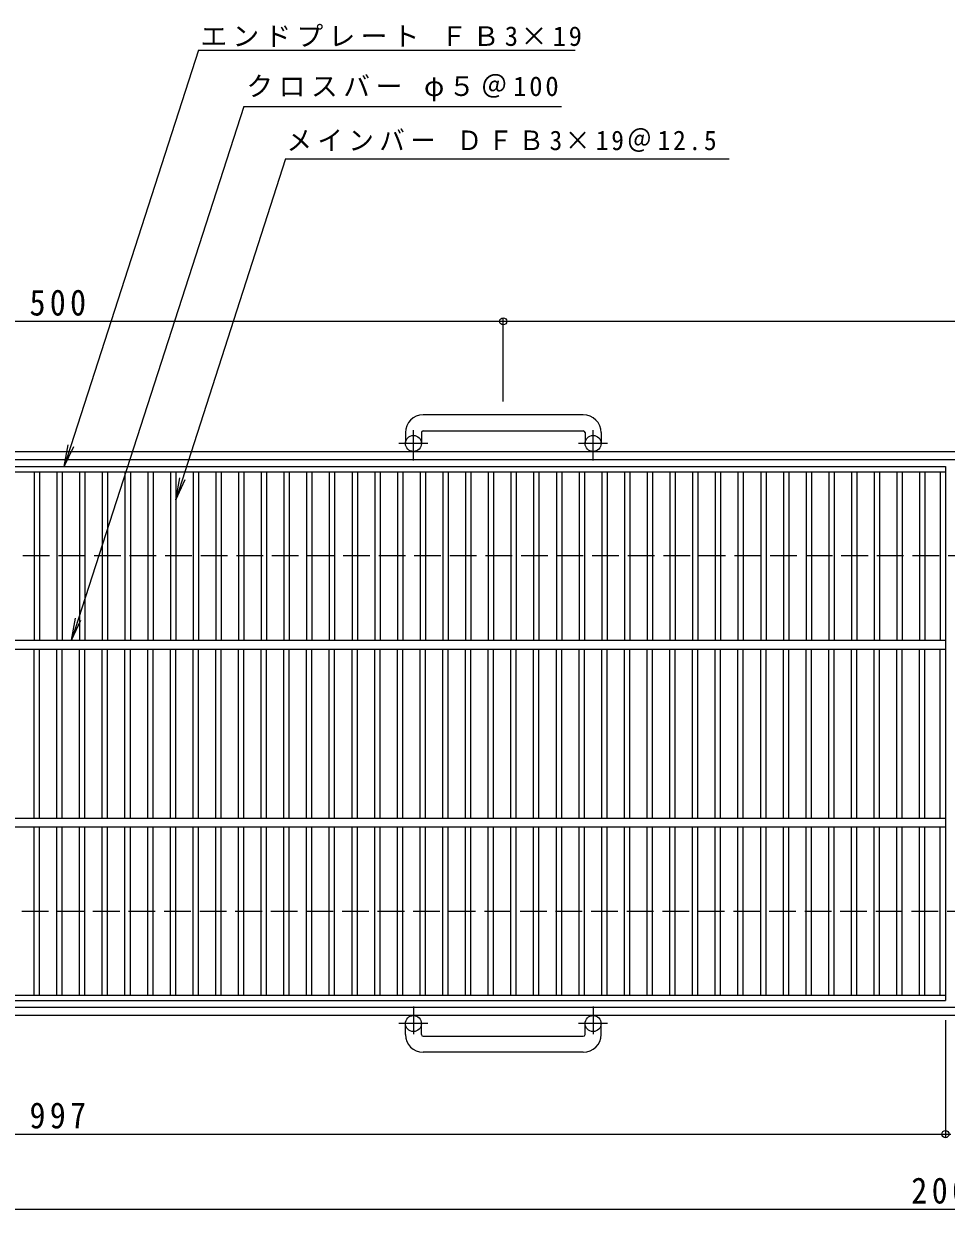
# Model space of a CAD drawing. Units: millimetres, scale not verified. Extents: x -889 to 903, y -688 to 623.
# Drawn here: x -370 to 148, y -43 to 623 of the extents above; entities that cross this region are included whole.
import ezdxf

# ---------------------------------------------------------------- set-up
doc = ezdxf.new("R2010")
doc.units = ezdxf.units.MM
doc.header["$LTSCALE"] = 5
doc.header["$PDMODE"] = 32
doc.header["$PDSIZE"] = 4
doc.linetypes.add('CHAIN1', pattern=[8, 5, -1, 1, -1])
doc.linetypes.add('DASHED3', pattern=[4, 3, -1])
for name, color, linetype, lineweight in [('B-1', 2, 'Continuous', 9), ('B-2', 3, 'Continuous', 9), ('B-4', 7, 'Continuous', 9)]:
    doc.layers.add(name, color=color, linetype=linetype, lineweight=lineweight)
doc.styles.add('ＭＳ ゴシック', font='')
doc.styles.get('ＭＳ ゴシック').set_extended_font_data('MS Gothic')

msp = doc.modelspace()

# ---------------------------------------------------------------- linework, layer by layer
at = {"layer": 'B-1'}
for p, q in [((-55.756, 403.393), (-145.756, 403.393)), ((-155.756, 393.393), (-155.756, 387.293)), ((-146.756, 393.393), (-146.756, 387.293)), ((-145.757, 394.393), (-55.756, 394.393)), ((-54.756, 393.393), (-54.756, 387.293)), ((-45.757, 393.393), (-45.757, 387.293)), ((-850.757, 382.793), (343.663, 382.793)), ((-850.757, 378.293), (343.663, 378.293)), ((343.663, 70.292), (-850.757, 70.292)), ((343.663, 65.792), (-850.757, 65.792)), ((-155.756, 55.193), (-155.756, 61.293)), ((-146.756, 55.193), (-146.756, 61.293)), ((-54.756, 55.193), (-54.756, 61.293)), ((-45.757, 55.193), (-45.757, 61.293)), ((-145.757, 54.193), (-55.756, 54.193)), ((-55.756, 45.193), (-145.756, 45.193))]:
    msp.add_line(p, q, dxfattribs=at)
at = {"layer": 'B-1', "linetype": 'CHAIN1'}
for p, q in [((-151.256, 377.686), (-151.256, 394.783)), ((-50.256, 377.686), (-50.256, 394.783)), ((-143.093, 387.293), (-159.501, 387.293)), ((-42.093, 387.293), (-58.501, 387.293)), ((-151.256, 70.9), (-151.256, 55.303)), ((-50.256, 70.9), (-50.256, 55.303)), ((-143.093, 61.293), (-159.501, 61.293)), ((-42.093, 61.293), (-58.501, 61.293))]:
    msp.add_line(p, q, dxfattribs=at)
at = {"layer": 'B-1', "linetype": 'DASHED3'}
for p, q in [((-850.757, 324.293), (343.663, 324.293)), ((343.663, 124.292), (-850.757, 124.292))]:
    msp.add_line(p, q, dxfattribs=at)
at = {"layer": 'B-1'}
for centre in [(-151.256, 387.293), (-50.256, 387.293), (-151.256, 61.293), (-50.256, 61.293)]:
    msp.add_circle(centre, 4.5, dxfattribs=at)
for centre, radius, start, end in [((-145.756, 393.393), 10, 90, 180), ((-55.756, 393.393), 10, 0, 90), ((-145.757, 393.393), 1, 90, 180), ((-55.756, 393.393), 1, 0, 90), ((-145.756, 55.193), 10, 180, 270), ((-145.757, 55.193), 1, 180, 270), ((-55.756, 55.193), 10, 270, 0), ((-55.756, 55.193), 1, 270, 0)]:
    msp.add_arc(centre, radius, start, end, dxfattribs=at)
at = {"layer": 'B-2'}
for p, q in [((-849.257, 374.293), (147.744, 374.293)), ((147.744, 374.293), (147.744, 74.293)), ((-849.257, 371.293), (147.744, 371.293)), ((-364.382, 371.293), (-364.382, 276.793)), ((-361.382, 371.293), (-361.382, 276.793)), ((-351.622, 371.293), (-351.622, 276.793)), ((-348.622, 371.293), (-348.622, 276.793)), ((-338.862, 371.293), (-338.862, 276.793)), ((-335.862, 371.293), (-335.862, 276.793)), ((-326.102, 371.293), (-326.102, 276.793)), ((-323.102, 371.293), (-323.102, 276.793)), ((-313.342, 371.293), (-313.342, 276.793)), ((-310.342, 371.293), (-310.342, 276.793)), ((-300.582, 371.293), (-300.582, 276.793)), ((-297.582, 371.293), (-297.582, 276.793)), ((-287.823, 371.293), (-287.823, 276.793)), ((-284.823, 371.293), (-284.823, 276.793)), ((-275.063, 371.293), (-275.063, 276.793)), ((-272.063, 371.293), (-272.063, 276.793)), ((-262.303, 371.293), (-262.303, 276.793)), ((-259.303, 371.293), (-259.303, 276.793)), ((-249.543, 371.293), (-249.543, 276.793)), ((-246.543, 371.293), (-246.543, 276.793)), ((-236.783, 371.293), (-236.783, 276.793)), ((-233.783, 371.293), (-233.783, 276.793)), ((-224.023, 371.293), (-224.023, 276.793)), ((-221.023, 371.293), (-221.023, 276.793)), ((-211.264, 371.293), (-211.264, 276.793)), ((-208.263, 371.293), (-208.263, 276.793)), ((-198.504, 371.293), (-198.504, 276.793)), ((-195.504, 371.293), (-195.504, 276.793)), ((-185.744, 371.293), (-185.744, 276.793)), ((-182.744, 371.293), (-182.744, 276.793)), ((-172.984, 371.293), (-172.984, 276.793)), ((-169.984, 371.293), (-169.984, 276.793)), ((-160.224, 371.293), (-160.224, 276.793)), ((-157.224, 371.293), (-157.224, 276.793)), ((-147.464, 371.293), (-147.464, 276.793)), ((-144.464, 371.293), (-144.464, 276.793)), ((-134.704, 371.293), (-134.704, 276.793)), ((-131.704, 371.293), (-131.704, 276.793)), ((-121.945, 371.293), (-121.945, 276.793)), ((-118.944, 371.293), (-118.944, 276.793)), ((-109.185, 371.293), (-109.185, 276.793)), ((-106.185, 371.293), (-106.185, 276.793)), ((-96.425, 371.293), (-96.425, 276.793)), ((-93.425, 371.293), (-93.425, 276.793)), ((-83.665, 371.293), (-83.665, 276.793)), ((-80.665, 371.293), (-80.665, 276.793)), ((-70.905, 371.293), (-70.905, 276.793)), ((-67.905, 371.293), (-67.905, 276.793)), ((-58.145, 371.293), (-58.145, 276.793)), ((-55.145, 371.293), (-55.145, 276.793)), ((-45.385, 371.293), (-45.385, 276.793)), ((-42.385, 371.293), (-42.385, 276.793)), ((-32.626, 371.293), (-32.626, 276.793)), ((-29.625, 371.293), (-29.625, 276.793)), ((-19.866, 371.293), (-19.866, 276.793)), ((-16.866, 371.293), (-16.866, 276.793)), ((-7.106, 371.293), (-7.106, 276.793)), ((-4.106, 371.293), (-4.106, 276.793)), ((5.654, 371.293), (5.654, 276.793)), ((8.654, 371.293), (8.654, 276.793)), ((18.414, 371.293), (18.414, 276.793)), ((21.414, 371.293), (21.414, 276.793)), ((31.174, 371.293), (31.174, 276.793)), ((34.174, 371.293), (34.174, 276.793)), ((43.934, 371.293), (43.934, 276.793)), ((46.934, 371.293), (46.934, 276.793)), ((56.693, 371.293), (56.693, 276.793)), ((59.693, 371.293), (59.693, 276.793)), ((69.453, 371.293), (69.453, 276.793)), ((72.453, 371.293), (72.453, 276.793)), ((82.213, 371.293), (82.213, 276.793)), ((85.213, 371.293), (85.213, 276.793)), ((94.973, 371.293), (94.973, 276.793)), ((97.973, 371.293), (97.973, 276.793)), ((107.733, 371.293), (107.733, 276.793)), ((110.733, 371.293), (110.733, 276.793)), ((120.493, 371.293), (120.493, 276.793)), ((123.493, 371.293), (123.493, 276.793)), ((133.253, 371.293), (133.253, 276.793)), ((136.253, 371.293), (136.253, 276.793)), ((144.744, 371.293), (144.744, 276.793)), ((-849.257, 276.793), (147.744, 276.793)), ((-849.257, 271.793), (147.744, 271.793)), ((-364.382, 176.793), (-364.382, 271.793)), ((-361.382, 176.793), (-361.382, 271.793)), ((-351.622, 176.793), (-351.622, 271.793)), ((-348.622, 176.793), (-348.622, 271.793)), ((-338.862, 176.793), (-338.862, 271.793)), ((-335.862, 176.793), (-335.862, 271.793)), ((-326.102, 176.793), (-326.102, 271.793)), ((-323.102, 176.793), (-323.102, 271.793)), ((-313.342, 176.793), (-313.342, 271.793)), ((-310.342, 176.793), (-310.342, 271.793)), ((-300.582, 176.793), (-300.582, 271.793)), ((-297.582, 176.793), (-297.582, 271.793)), ((-287.823, 176.793), (-287.823, 271.793)), ((-284.823, 176.793), (-284.823, 271.793)), ((-275.063, 176.793), (-275.063, 271.793)), ((-272.063, 176.793), (-272.063, 271.793)), ((-262.303, 176.793), (-262.303, 271.793)), ((-259.303, 176.793), (-259.303, 271.793)), ((-249.543, 176.793), (-249.543, 271.793)), ((-246.543, 176.793), (-246.543, 271.793)), ((-236.783, 176.793), (-236.783, 271.793)), ((-233.783, 176.793), (-233.783, 271.793)), ((-224.023, 176.793), (-224.023, 271.793)), ((-221.023, 176.793), (-221.023, 271.793)), ((-211.264, 176.793), (-211.264, 271.793)), ((-208.263, 176.793), (-208.263, 271.793)), ((-198.504, 176.793), (-198.504, 271.793)), ((-195.504, 176.793), (-195.504, 271.793)), ((-185.744, 176.793), (-185.744, 271.793)), ((-182.744, 176.793), (-182.744, 271.793)), ((-172.984, 176.793), (-172.984, 271.793)), ((-169.984, 176.793), (-169.984, 271.793)), ((-160.224, 176.793), (-160.224, 271.793)), ((-157.224, 176.793), (-157.224, 271.793)), ((-147.464, 176.793), (-147.464, 271.793)), ((-144.464, 176.793), (-144.464, 271.793)), ((-134.704, 176.793), (-134.704, 271.793)), ((-131.704, 176.793), (-131.704, 271.793)), ((-121.945, 176.793), (-121.945, 271.793)), ((-118.944, 176.793), (-118.944, 271.793)), ((-109.185, 176.793), (-109.185, 271.793)), ((-106.185, 176.793), (-106.185, 271.793)), ((-96.425, 176.793), (-96.425, 271.793)), ((-93.425, 176.793), (-93.425, 271.793)), ((-83.665, 176.793), (-83.665, 271.793)), ((-80.665, 176.793), (-80.665, 271.793)), ((-70.905, 176.793), (-70.905, 271.793)), ((-67.905, 176.793), (-67.905, 271.793)), ((-58.145, 176.793), (-58.145, 271.793)), ((-55.145, 176.793), (-55.145, 271.793)), ((-45.385, 176.793), (-45.385, 271.793)), ((-42.385, 176.793), (-42.385, 271.793)), ((-32.626, 176.793), (-32.626, 271.793)), ((-29.625, 176.793), (-29.625, 271.793)), ((-19.866, 176.793), (-19.866, 271.793)), ((-16.866, 176.793), (-16.866, 271.793)), ((-7.106, 176.793), (-7.106, 271.793)), ((-4.106, 176.793), (-4.106, 271.793)), ((5.654, 176.793), (5.654, 271.793)), ((8.654, 176.793), (8.654, 271.793)), ((18.414, 176.793), (18.414, 271.793)), ((21.414, 176.793), (21.414, 271.793)), ((31.174, 176.793), (31.174, 271.793)), ((34.174, 176.793), (34.174, 271.793)), ((43.934, 176.793), (43.934, 271.793)), ((46.934, 176.793), (46.934, 271.793)), ((56.693, 176.793), (56.693, 271.793)), ((59.693, 176.793), (59.693, 271.793)), ((69.453, 176.793), (69.453, 271.793)), ((72.453, 176.793), (72.453, 271.793)), ((82.213, 176.793), (82.213, 271.793)), ((85.213, 176.793), (85.213, 271.793)), ((94.973, 176.793), (94.973, 271.793)), ((97.973, 176.793), (97.973, 271.793)), ((107.733, 176.793), (107.733, 271.793)), ((110.733, 176.793), (110.733, 271.793)), ((120.493, 176.793), (120.493, 271.793)), ((123.493, 176.793), (123.493, 271.793)), ((133.253, 176.793), (133.253, 271.793)), ((136.253, 176.793), (136.253, 271.793)), ((144.744, 176.793), (144.744, 271.793)), ((-849.257, 176.793), (147.744, 176.793)), ((-849.257, 171.793), (147.744, 171.793)), ((-364.382, 77.293), (-364.382, 171.793)), ((-361.382, 77.293), (-361.382, 171.793)), ((-351.622, 77.293), (-351.622, 171.793)), ((-348.622, 77.293), (-348.622, 171.793)), ((-338.862, 77.293), (-338.862, 171.793)), ((-335.862, 77.293), (-335.862, 171.793)), ((-326.102, 77.293), (-326.102, 171.793)), ((-323.102, 77.293), (-323.102, 171.793)), ((-313.342, 77.293), (-313.342, 171.793)), ((-310.342, 77.293), (-310.342, 171.793)), ((-300.582, 77.293), (-300.582, 171.793)), ((-297.582, 77.293), (-297.582, 171.793)), ((-287.823, 77.293), (-287.823, 171.793)), ((-284.823, 77.293), (-284.823, 171.793)), ((-275.063, 77.293), (-275.063, 171.793)), ((-272.063, 77.293), (-272.063, 171.793)), ((-262.303, 77.293), (-262.303, 171.793)), ((-259.303, 77.293), (-259.303, 171.793)), ((-249.543, 77.293), (-249.543, 171.793)), ((-246.543, 77.293), (-246.543, 171.793)), ((-236.783, 77.293), (-236.783, 171.793)), ((-233.783, 77.293), (-233.783, 171.793)), ((-224.023, 77.293), (-224.023, 171.793)), ((-221.023, 77.293), (-221.023, 171.793)), ((-211.264, 77.293), (-211.264, 171.793)), ((-208.263, 77.293), (-208.263, 171.793)), ((-198.504, 77.293), (-198.504, 171.793)), ((-195.504, 77.293), (-195.504, 171.793)), ((-185.744, 77.293), (-185.744, 171.793)), ((-182.744, 77.293), (-182.744, 171.793)), ((-172.984, 77.293), (-172.984, 171.793)), ((-169.984, 77.293), (-169.984, 171.793)), ((-160.224, 77.293), (-160.224, 171.793)), ((-157.224, 77.293), (-157.224, 171.793)), ((-147.464, 77.293), (-147.464, 171.793)), ((-144.464, 77.293), (-144.464, 171.793)), ((-134.704, 77.293), (-134.704, 171.793)), ((-131.704, 77.293), (-131.704, 171.793)), ((-121.945, 77.293), (-121.945, 171.793)), ((-118.944, 77.293), (-118.944, 171.793)), ((-109.185, 77.293), (-109.185, 171.793)), ((-106.185, 77.293), (-106.185, 171.793)), ((-96.425, 77.293), (-96.425, 171.793)), ((-93.425, 77.293), (-93.425, 171.793)), ((-83.665, 77.293), (-83.665, 171.793)), ((-80.665, 77.293), (-80.665, 171.793)), ((-70.905, 77.293), (-70.905, 171.793)), ((-67.905, 77.293), (-67.905, 171.793)), ((-58.145, 77.293), (-58.145, 171.793)), ((-55.145, 77.293), (-55.145, 171.793)), ((-45.385, 77.293), (-45.385, 171.793)), ((-42.385, 77.293), (-42.385, 171.793)), ((-32.626, 77.293), (-32.626, 171.793)), ((-29.625, 77.293), (-29.625, 171.793)), ((-19.866, 77.293), (-19.866, 171.793)), ((-16.866, 77.293), (-16.866, 171.793)), ((-7.106, 77.293), (-7.106, 171.793)), ((-4.106, 77.293), (-4.106, 171.793)), ((5.654, 77.293), (5.654, 171.793)), ((8.654, 77.293), (8.654, 171.793)), ((18.414, 77.293), (18.414, 171.793)), ((21.414, 77.293), (21.414, 171.793)), ((31.174, 77.293), (31.174, 171.793)), ((34.174, 77.293), (34.174, 171.793)), ((43.934, 77.293), (43.934, 171.793)), ((46.934, 77.293), (46.934, 171.793)), ((56.693, 77.293), (56.693, 171.793)), ((59.693, 77.293), (59.693, 171.793)), ((69.453, 77.293), (69.453, 171.793)), ((72.453, 77.293), (72.453, 171.793)), ((82.213, 77.293), (82.213, 171.793)), ((85.213, 77.293), (85.213, 171.793)), ((94.973, 77.293), (94.973, 171.793)), ((97.973, 77.293), (97.973, 171.793)), ((107.733, 77.293), (107.733, 171.793)), ((110.733, 77.293), (110.733, 171.793)), ((120.493, 77.293), (120.493, 171.793)), ((123.493, 77.293), (123.493, 171.793)), ((133.253, 77.293), (133.253, 171.793)), ((136.253, 77.293), (136.253, 171.793)), ((144.744, 77.293), (144.744, 171.793)), ((-849.257, 77.293), (147.744, 77.293)), ((-849.257, 74.293), (147.744, 74.293))]:
    msp.add_line(p, q, dxfattribs=at)
at = {"layer": 'B-4'}
for p, q in [((-272.029, 608.264), (-347.588, 374.293)), ((-272.029, 608.264), (-60.277, 608.264)), ((-246.545, 576.738), (-343.497, 276.793)), ((-246.545, 576.738), (-68.012, 576.738)), ((-223.157, 547.182), (26.274, 547.182)), ((-600.756, 455.95), (-100.756, 455.95)), ((-100.756, 410.892), (-100.756, 457.45)), ((-100.756, 455.95), (343.663, 455.95)), ((-347.588, 374.293), (-345.288, 386.58)), ((-347.588, 374.293), (-342.187, 385.566)), ((-284.823, 355.691), (-279.471, 366.987)), ((-343.497, 276.793), (-341.238, 289.087)), ((-343.497, 276.793), (-338.133, 288.083)), ((147.744, 63.257), (147.744, -2.306)), ((-889.012, -0.806), (147.744, -0.806)), ((147.744, -0.806), (150.744, -0.806)), ((-850.757, -43.043), (343.663, -43.043))]:
    msp.add_line(p, q, dxfattribs=at)
msp.add_lwpolyline([(-223.157, 547.182), (-284.823, 355.691), (-282.577, 367.988)], dxfattribs=at)
for p in [(-100.756, 455.95), (147.744, -0.806)]:
    msp.add_point(p, dxfattribs=at)

# ---------------------------------------------------------------- texts
at = {"layer": 'B-4', "char_height": 11, "attachment_point": 7, "style": 'ＭＳ ゴシック'}
for s, insert in [('\\T1.2;エンドプレート\\~ＦＢ3×19', (-270.946, 610.055)), ('\\T1.21;クロスバー\\~φ５＠100\\~', (-245.111, 579.564)), ('\\T1.22;\\W0.95;メインバー\\~ＤＦＢ3×19＠12.5', (-222.521, 551.098))]:
    msp.add_mtext(s, dxfattribs=dict(at, insert=insert))
at = {"layer": 'B-4', "color": 2, "char_height": 14.66, "attachment_point": 7, "style": 'ＭＳ ゴシック'}
for s, insert in [('\\T1.27;\\W0.9;500', (-367.006, 458.95)), ('\\T1.27;\\W0.9;997', (-367.006, 2.194)), ('\\T1.28;\\W0.9;2000', (128.57, -40.043))]:
    msp.add_mtext(s, dxfattribs=dict(at, insert=insert))

doc.saveas('drawing.dxf')
